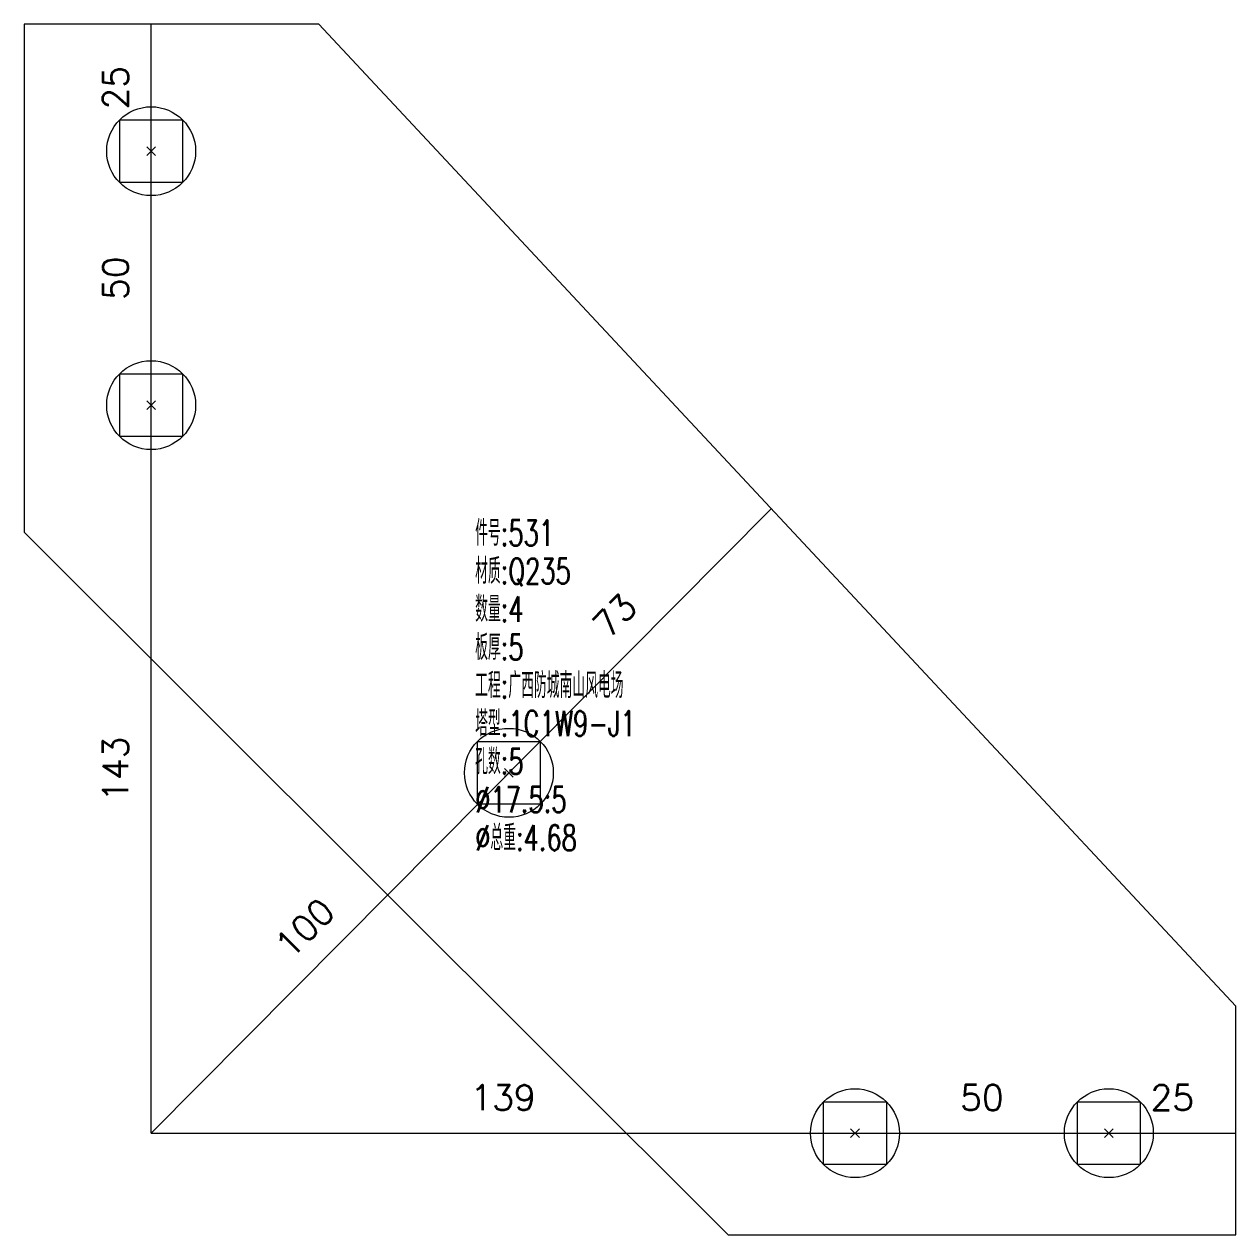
# Model space of a CAD drawing. Extents: x -105 to 10956, y -4548 to 9487.
# Drawn here: x 4659.6 to 4898.2, y 2579.5 to 2817.9 of the extents above; entities that cross this region are included whole.
import ezdxf
from ezdxf.enums import TextEntityAlignment as Align

# ---------------------------------------------------------------- set-up
doc = ezdxf.new("R2010")
doc.units = 0
doc.header["$MEASUREMENT"] = 0
doc.layers.add('1', color=7, linetype='CONTINUOUS', lineweight=25)
doc.layers.add('2', color=7, linetype='CONTINUOUS', lineweight=25)
doc.styles.get("Standard").update_dxf_attribs({"font": 'simplex.shx', "width": 0.7, "height": 3, "bigfont": 'gbhzfs.shx'})

msp = doc.modelspace()

# ---------------------------------------------------------------- linework, layer by layer
at = {"layer": '1', "color": 7, "linetype": 'Continuous', "lineweight": 18}
for p, q in [((4717.58943, 2817.89889), (4659.58943, 2817.89889)), ((4659.58943, 2817.89889), (4659.58943, 2717.89889)), ((4898.22964, 2624.54621), (4717.58943, 2817.89889)), ((4659.58943, 2717.89889), (4798.22964, 2579.54621)), ((4898.22964, 2579.54621), (4898.22964, 2624.54621)), ((4798.22964, 2579.54621), (4898.22964, 2579.54621))]:
    msp.add_line(p, q, dxfattribs=at)
at = {"layer": '1', "color": 7, "linetype": 'Continuous', "lineweight": 13}
for p, q in [((4678.40318, 2786.71264), (4678.40318, 2799.08514)), ((4678.40318, 2799.08514), (4690.77568, 2799.08514)), ((4690.77568, 2799.08514), (4690.77568, 2786.71264)), ((4683.71443, 2792.02389), (4685.46443, 2793.77389)), ((4685.46443, 2792.02389), (4683.71443, 2793.77389)), ((4690.77568, 2786.71264), (4678.40318, 2786.71264)), ((4678.40318, 2736.71264), (4678.40318, 2749.08514)), ((4678.40318, 2749.08514), (4690.77568, 2749.08514)), ((4690.77568, 2749.08514), (4690.77568, 2736.71264)), ((4683.71443, 2742.02389), (4685.46443, 2743.77389)), ((4685.46443, 2742.02389), (4683.71443, 2743.77389)), ((4690.77568, 2736.71264), (4678.40318, 2736.71264)), ((4748.8669, 2664.31672), (4748.8669, 2676.68922)), ((4748.8669, 2676.68922), (4761.2394, 2676.68922)), ((4761.2394, 2676.68922), (4761.2394, 2664.31672)), ((4754.17815, 2669.62797), (4755.92815, 2671.37797)), ((4755.92815, 2669.62797), (4754.17815, 2671.37797)), ((4761.2394, 2664.31672), (4748.8669, 2664.31672)), ((4817.04339, 2593.35996), (4817.04339, 2605.73246)), ((4817.04339, 2605.73246), (4829.41589, 2605.73246)), ((4829.41589, 2605.73246), (4829.41589, 2593.35996)), ((4867.04339, 2593.35996), (4867.04339, 2605.73246)), ((4867.04339, 2605.73246), (4879.41589, 2605.73246)), ((4879.41589, 2605.73246), (4879.41589, 2593.35996)), ((4822.35464, 2598.67121), (4824.10464, 2600.42121)), ((4824.10464, 2598.67121), (4822.35464, 2600.42121)), ((4872.35464, 2598.67121), (4874.10464, 2600.42121)), ((4874.10464, 2598.67121), (4872.35464, 2600.42121)), ((4829.41589, 2593.35996), (4817.04339, 2593.35996)), ((4879.41589, 2593.35996), (4867.04339, 2593.35996))]:
    msp.add_line(p, q, dxfattribs=at)
for centre in [(4684.58943, 2792.89889), (4684.58943, 2742.89889), (4755.05315, 2670.50297), (4823.22964, 2599.54621), (4873.22964, 2599.54621)]:
    msp.add_circle(centre, 8.75, dxfattribs=at)
at = {"layer": '2', "color": 9, "linetype": 'Continuous', "lineweight": 13}
for p, q in [((4684.58943, 2599.54618), (4684.58943, 2817.89889)), ((4684.5894, 2599.54618), (4806.70289, 2722.51411)), ((4684.5894, 2599.54618), (4898.22964, 2599.54618))]:
    msp.add_line(p, q, dxfattribs=at)

# ---------------------------------------------------------------- texts
at = {"layer": '2', "color": 7, "linetype": 'Continuous', "lineweight": 13}
for s, rotation, p in [('25', 90, (4681.58943, 2805.39889)), ('50', 90, (4681.58943, 2767.89889)), ('73', 45, (4778.74932, 2698.62245)), ('143', 90, (4681.58943, 2671.22253)), ('100', 45, (4717.69257, 2637.13849))]:
    msp.add_text(s, height=5, rotation=rotation, dxfattribs=at).set_placement(p, align=Align.BOTTOM_CENTER)
for s, p in [('139', (4753.90952, 2602.5462)), ('50', (4848.22964, 2602.54621)), ('25', (4885.72964, 2602.5462))]:
    msp.add_text(s, height=5, dxfattribs=at).set_placement(p, align=Align.BOTTOM_CENTER)
at = {"layer": '2', "color": 7, "linetype": 'Continuous', "lineweight": 13, "insert": (4748.40953, 2720.22255), "char_height": 5, "width": 500, "attachment_point": 1, "line_spacing_factor": 0.9}
msp.add_mtext('件号:531\\P材质:Q235\\P数量:4\\P板厚:5\\P工程:广西防城南山风电场\\P塔型:1C1W9-J1\\P孔数:5\\P%%c17.5:5\\P%%c总重:4.68', dxfattribs=at)

doc.saveas('drawing.dxf')
